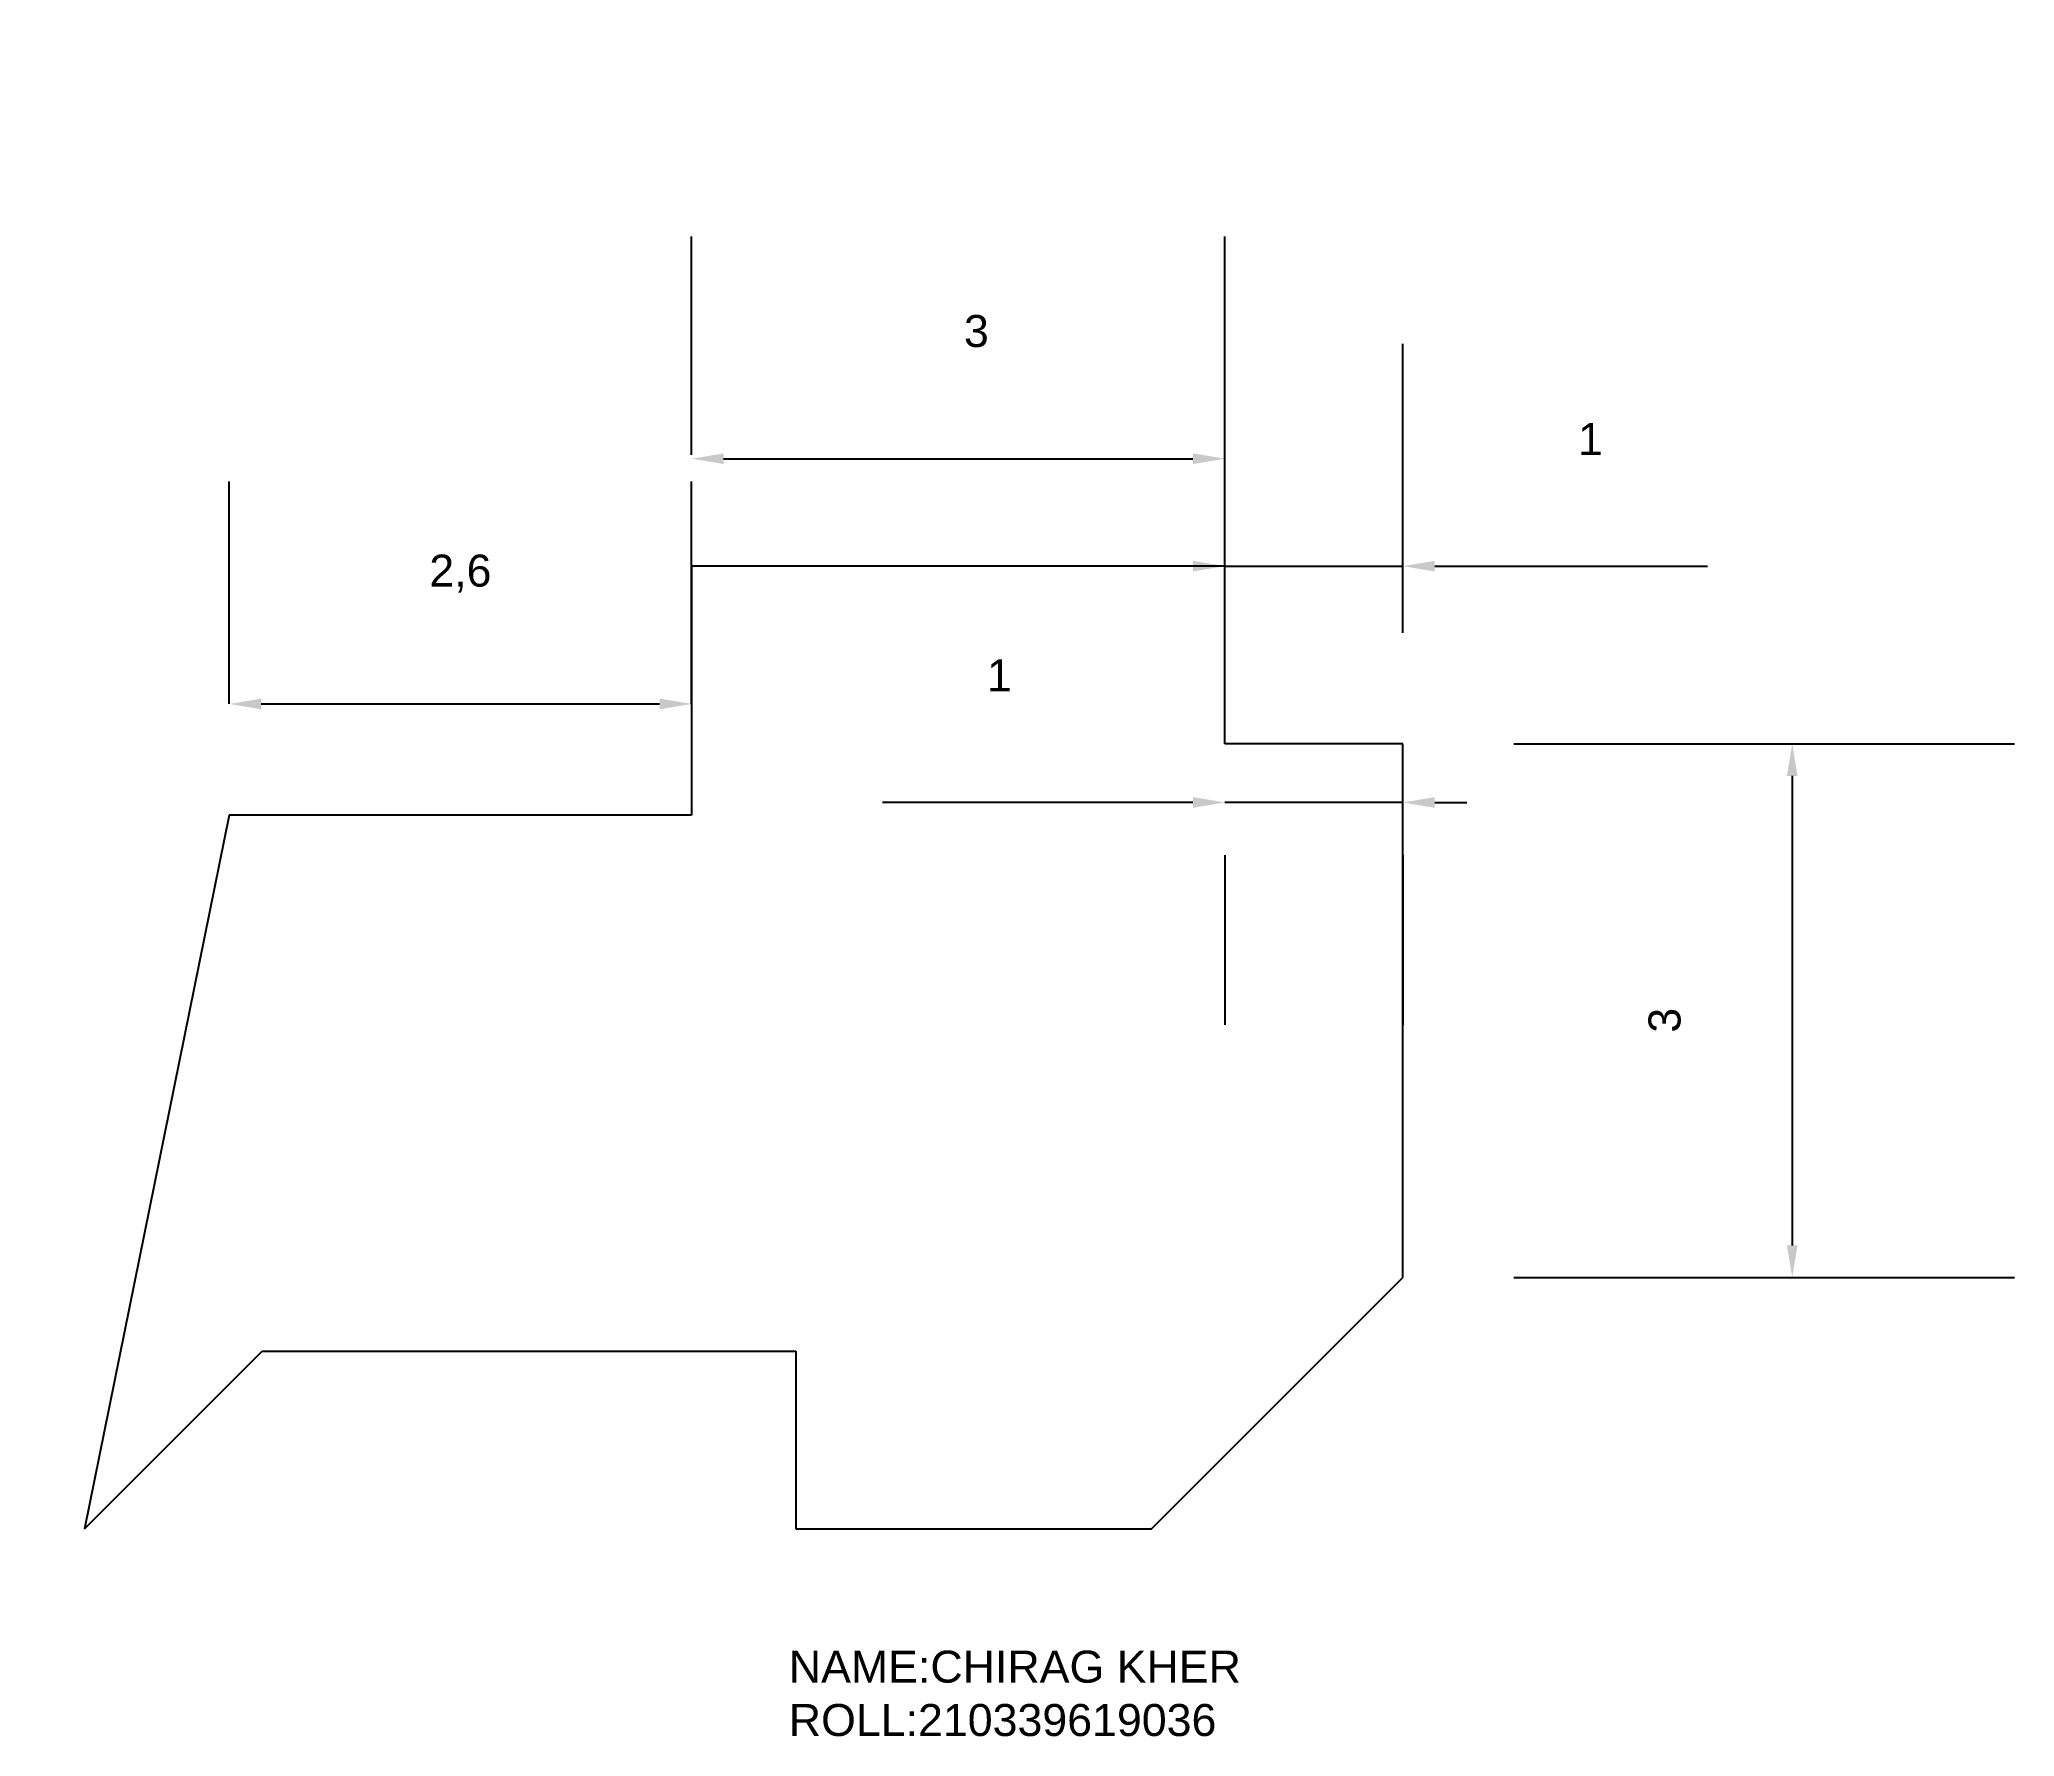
# Model space of a CAD drawing. Header units: millimetres. Extents: x 1512 to 1523.1, y 1680 to 1689.6.
import ezdxf

# ---------------------------------------------------------------- set-up
doc = ezdxf.new("R2010")
doc.units = ezdxf.units.MM
doc.styles.get("Standard").update_dxf_attribs({"font": 'arial.ttf'})
doc.dimstyles.new('ISO-25', dxfattribs={"dimtxt": 2.5, "dimasz": 0.18, "dimexe": 1.25, "dimexo": 0.625, "dimtad": 1, "dimtxsty": 'Standard', "dimcen": 2.5, "dimadec": 0, "dimazin": 0, "dimtfac": 1, "dimtmove": 0, "dimatfit": 3, "dimfxl": 1, "dimarcsym": 0})

# ---------------------------------------------------------------- blocks, each defined once
blk = doc.blocks.new('*D1')
at = {"color": 0, "lineweight": -2, "transparency": 16777216}
for p, q in [((1513.054, 1685.831), (1513.054, 1687.081)), ((1515.654, 1685.831), (1515.654, 1687.081)), ((1513.234, 1685.831), (1515.474, 1685.831))]:
    blk.add_line(p, q, dxfattribs=at)
at = {"color": 0, "transparency": 16777216}
for points in [[(1513.234, 1685.861), (1513.234, 1685.801), (1513.054, 1685.831)], [(1515.474, 1685.861), (1515.474, 1685.801), (1515.654, 1685.831)]]:
    blk.add_solid(points, dxfattribs=at)
at = {"layer": 'Defpoints', "color": 0, "transparency": 16777216}
for p in [(1515.654, 1685.831), (1513.054, 1685.206), (1515.654, 1685.206)]:
    blk.add_point(p, dxfattribs=at)
at = {"color": 0, "transparency": 16777216, "insert": (1514.354, 1686.564), "char_height": 2.5, "attachment_point": 5}
blk.add_mtext('{\\H0.072x;2,6}', dxfattribs=at)
blk = doc.blocks.new('*D2')
at = {"color": 0, "lineweight": -2, "transparency": 16777216}
for p, q in [((1515.654, 1687.231), (1515.654, 1688.46)), ((1518.654, 1687.231), (1518.654, 1688.46)), ((1515.834, 1687.21), (1518.474, 1687.21))]:
    blk.add_line(p, q, dxfattribs=at)
at = {"color": 0, "transparency": 16777216}
for points in [[(1515.834, 1687.24), (1515.834, 1687.18), (1515.654, 1687.21)], [(1518.474, 1687.24), (1518.474, 1687.18), (1518.654, 1687.21)]]:
    blk.add_solid(points, dxfattribs=at)
at = {"layer": 'Defpoints', "color": 0, "transparency": 16777216}
for p in [(1518.654, 1687.21), (1515.654, 1686.606), (1518.654, 1686.606)]:
    blk.add_point(p, dxfattribs=at)
at = {"color": 0, "transparency": 16777216, "insert": (1517.256, 1687.927), "char_height": 2.5, "attachment_point": 5}
blk.add_mtext('{\\H0.072x;3}', dxfattribs=at)
blk = doc.blocks.new('*D4')
at = {"color": 0, "lineweight": -2, "transparency": 16777216}
for p, q in [((1518.654, 1686.231), (1518.654, 1687.856)), ((1519.654, 1686.231), (1519.654, 1687.856)), ((1518.474, 1686.606), (1518.294, 1686.606)), ((1518.654, 1686.606), (1519.654, 1686.606)), ((1519.834, 1686.606), (1521.368, 1686.606))]:
    blk.add_line(p, q, dxfattribs=at)
at = {"color": 0, "transparency": 16777216}
for points in [[(1518.474, 1686.636), (1518.474, 1686.576), (1518.654, 1686.606)], [(1519.834, 1686.636), (1519.834, 1686.576), (1519.654, 1686.606)]]:
    blk.add_solid(points, dxfattribs=at)
at = {"layer": 'Defpoints', "color": 0, "transparency": 16777216}
for p in [(1519.654, 1686.606), (1518.654, 1685.606), (1519.654, 1685.606)]:
    blk.add_point(p, dxfattribs=at)
at = {"color": 0, "transparency": 16777216, "insert": (1520.709, 1687.321), "char_height": 2.5, "attachment_point": 5}
blk.add_mtext('{\\H0.072x;1}', dxfattribs=at)
blk = doc.blocks.new('*D5')
at = {"color": 0, "lineweight": -2, "transparency": 16777216}
for p, q in [((1520.279, 1685.606), (1523.094, 1685.606)), ((1521.844, 1685.426), (1521.844, 1682.786)), ((1520.279, 1682.606), (1523.094, 1682.606))]:
    blk.add_line(p, q, dxfattribs=at)
at = {"color": 0, "transparency": 16777216}
for points in [[(1521.814, 1685.426), (1521.874, 1685.426), (1521.844, 1685.606)], [(1521.814, 1682.786), (1521.874, 1682.786), (1521.844, 1682.606)]]:
    blk.add_solid(points, dxfattribs=at)
at = {"layer": 'Defpoints', "color": 0, "transparency": 16777216}
for p in [(1519.654, 1685.606), (1519.654, 1682.606), (1521.844, 1682.606)]:
    blk.add_point(p, dxfattribs=at)
at = {"color": 0, "transparency": 16777216, "insert": (1521.127, 1684.052), "char_height": 2.5, "attachment_point": 5, "rotation": 90}
blk.add_mtext('{\\H0.072x;3}', dxfattribs=at)
blk = doc.blocks.new('*D6')
at = {"color": 0, "lineweight": -2, "transparency": 16777216}
for p, q in [((1518.474, 1685.277), (1516.727, 1685.277)), ((1519.654, 1685.277), (1518.654, 1685.277)), ((1519.834, 1685.277), (1520.014, 1685.277)), ((1518.654, 1684.981), (1518.654, 1684.027)), ((1519.654, 1684.981), (1519.654, 1684.027))]:
    blk.add_line(p, q, dxfattribs=at)
at = {"color": 0, "transparency": 16777216}
for points in [[(1518.474, 1685.307), (1518.474, 1685.247), (1518.654, 1685.277)], [(1519.834, 1685.307), (1519.834, 1685.247), (1519.654, 1685.277)]]:
    blk.add_solid(points, dxfattribs=at)
at = {"layer": 'Defpoints', "color": 0, "transparency": 16777216}
for p in [(1518.654, 1685.606), (1519.654, 1685.606), (1519.654, 1685.277)]:
    blk.add_point(p, dxfattribs=at)
at = {"color": 0, "transparency": 16777216, "insert": (1517.385, 1685.992), "char_height": 2.5, "attachment_point": 5}
blk.add_mtext('{\\H0.072x;1}', dxfattribs=at)

msp = doc.modelspace()

# ---------------------------------------------------------------- linework, layer by layer
for p, q in [((1518.654, 1686.606), (1515.654, 1686.606)), ((1515.654, 1686.606), (1515.654, 1685.206)), ((1518.654, 1685.606), (1518.654, 1686.606)), ((1519.654, 1685.606), (1518.654, 1685.606)), ((1519.654, 1682.606), (1519.654, 1685.606)), ((1513.054, 1685.206), (1512.24, 1681.192)), ((1515.654, 1685.206), (1513.054, 1685.206)), ((1518.24, 1681.192), (1519.654, 1682.606)), ((1512.24, 1681.192), (1513.24, 1682.192)), ((1513.24, 1682.192), (1516.24, 1682.192)), ((1516.24, 1682.192), (1516.24, 1681.192)), ((1516.24, 1681.192), (1518.24, 1681.192))]:
    msp.add_line(p, q)

# ---------------------------------------------------------------- texts
at = {"insert": (1516.201, 1680.507), "char_height": 0.18, "attachment_point": 1}
msp.add_mtext_dynamic_manual_height_columns('NAME:CHIRAG KHER\\PROLL:210339619036', width=8.35153, gutter_width=12.5, heights=[0], dxfattribs=at)

# ---------------------------------------------------------------- dimensions: what is measured, and where the dimension line sits
for base, p1, p2, picture, middle in [((1518.654, 1687.21), (1515.654, 1686.606), (1518.654, 1686.606), '*D2', (1517.256, 1687.21)), ((1519.654, 1686.606), (1518.654, 1685.606), (1519.654, 1685.606), '*D4', (1520.709, 1686.606)), ((1515.654, 1685.831), (1513.054, 1685.206), (1515.654, 1685.206), '*D1', (1514.354, 1685.831)), ((1519.654, 1685.277), (1518.654, 1685.606), (1519.654, 1685.606), '*D6', (1517.385, 1685.277))]:
    dim = msp.add_linear_dim(base=base, p1=p1, p2=p2, text='{\\H0.072x;<>}', dimstyle='ISO-25')
    dim.commit()
    dim.dimension.update_dxf_attribs({"geometry": picture, "text_midpoint": middle, "dimtype": 160})
dim = msp.add_linear_dim(base=(1521.844, 1682.606), p1=(1519.654, 1685.606), p2=(1519.654, 1682.606), angle=90, text='{\\H0.072x;<>}', dimstyle='ISO-25')
dim.commit()
dim.dimension.update_dxf_attribs({"geometry": '*D5', "text_midpoint": (1521.844, 1684.052), "dimtype": 160})

doc.saveas('drawing.dxf')
